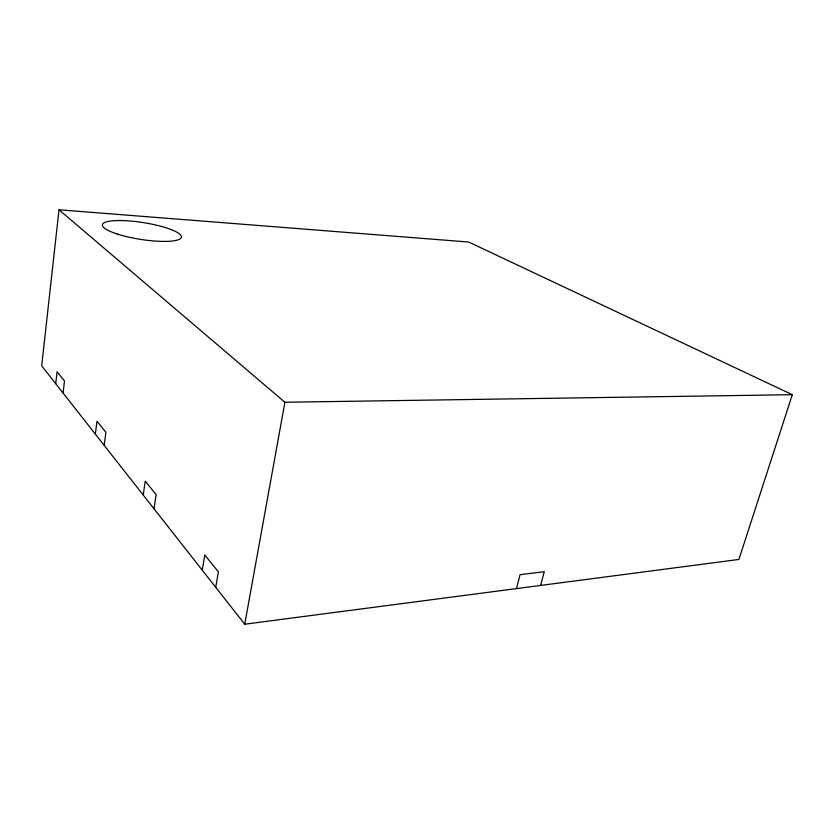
<?xml version="1.0" encoding="UTF-8"?>
<svg xmlns="http://www.w3.org/2000/svg" width="834" height="834" viewBox="0 0 834 834"><rect width="100%" height="100%" fill="white"/><g stroke="black" fill="none" stroke-linecap="round" stroke-linejoin="round"><path stroke-width="1.25" d="M59.005 209.782L41.7 365.845L244.737 624.218L738.903 559.447L792.3 394.691L468.708 242.037L59.005 209.782L284.905 402.259L792.3 394.691M55.701 383.661L57.077 371.787L64.489 380.982L63.071 393.043M95.337 434.097L96.984 421.274L105.887 432.325L104.177 445.346M143.229 495.031L145.231 481.124L156.125 494.625L154.019 508.771M202.245 570.143L204.757 554.944L218.372 571.822L215.735 587.303M244.737 624.218L284.905 402.259M516.454 588.606L520.082 574.678L544.289 571.707L540.609 585.437M117.323 234.052A40.001 8.507 8.9 0 0 180.978 238.086A40.001 8.507 8.9 0 0 127.268 220.802A40.001 8.507 8.9 0 0 117.323 234.052"/></g></svg>
